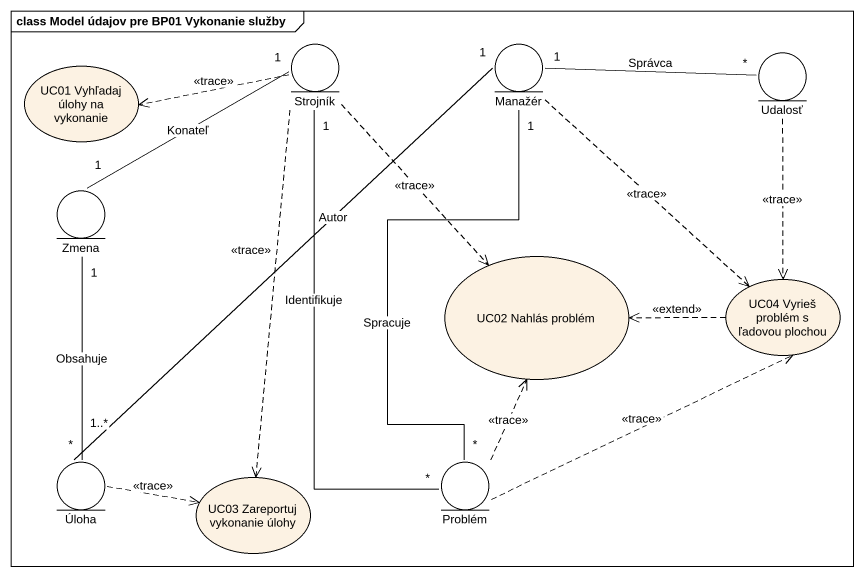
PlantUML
@startuml
mainframe class Model údajov pre BP01 Vykonanie služby
usecase "UC01 Vyhľadaj úlohy na vykonanie" as UC01_Vyhľadaj_úlohy_na
entity Strojník
entity Manažér
entity Udalosť
entity Zmena
usecase "UC02 Nahlás problém" as UC02_Nahlás_problém
usecase "UC04 Vyrieš problém s ľadovou plochou" as UC04_Vyrieš_problém_s
entity Úloha
entity Problém
usecase "UC03 Zareportuj vykonanie úlohy" as UC03_Zareportuj_vykonanie
Strojník .left.> UC01_Vyhľadaj_úlohy_na : <<trace>>
Strojník "1" -left- "1" Zmena : Konateľ
Strojník ..> UC02_Nahlás_problém : <<trace>>
Strojník "1" -- "*" Problém : Identifikuje
Strojník ..> UC03_Zareportuj_vykonanie : <<trace>>
Manažér "1" -right- "*" Udalosť : Správca
Manažér ..> UC04_Vyrieš_problém_s : <<trace>>
Manažér "1" -- "1..*" Úloha : Autor
Manažér "1" -- "*" Problém : Spracuje
Udalosť ..> UC04_Vyrieš_problém_s : <<trace>>
Zmena "1" -- "*" Úloha : Obsahuje
UC04_Vyrieš_problém_s .left.> UC02_Nahlás_problém : <<extend>>
Úloha .right.> UC03_Zareportuj_vykonanie : <<trace>>
Problém .up.> UC02_Nahlás_problém : <<trace>>
Problém .right.> UC04_Vyrieš_problém_s : <<trace>>
@enduml
